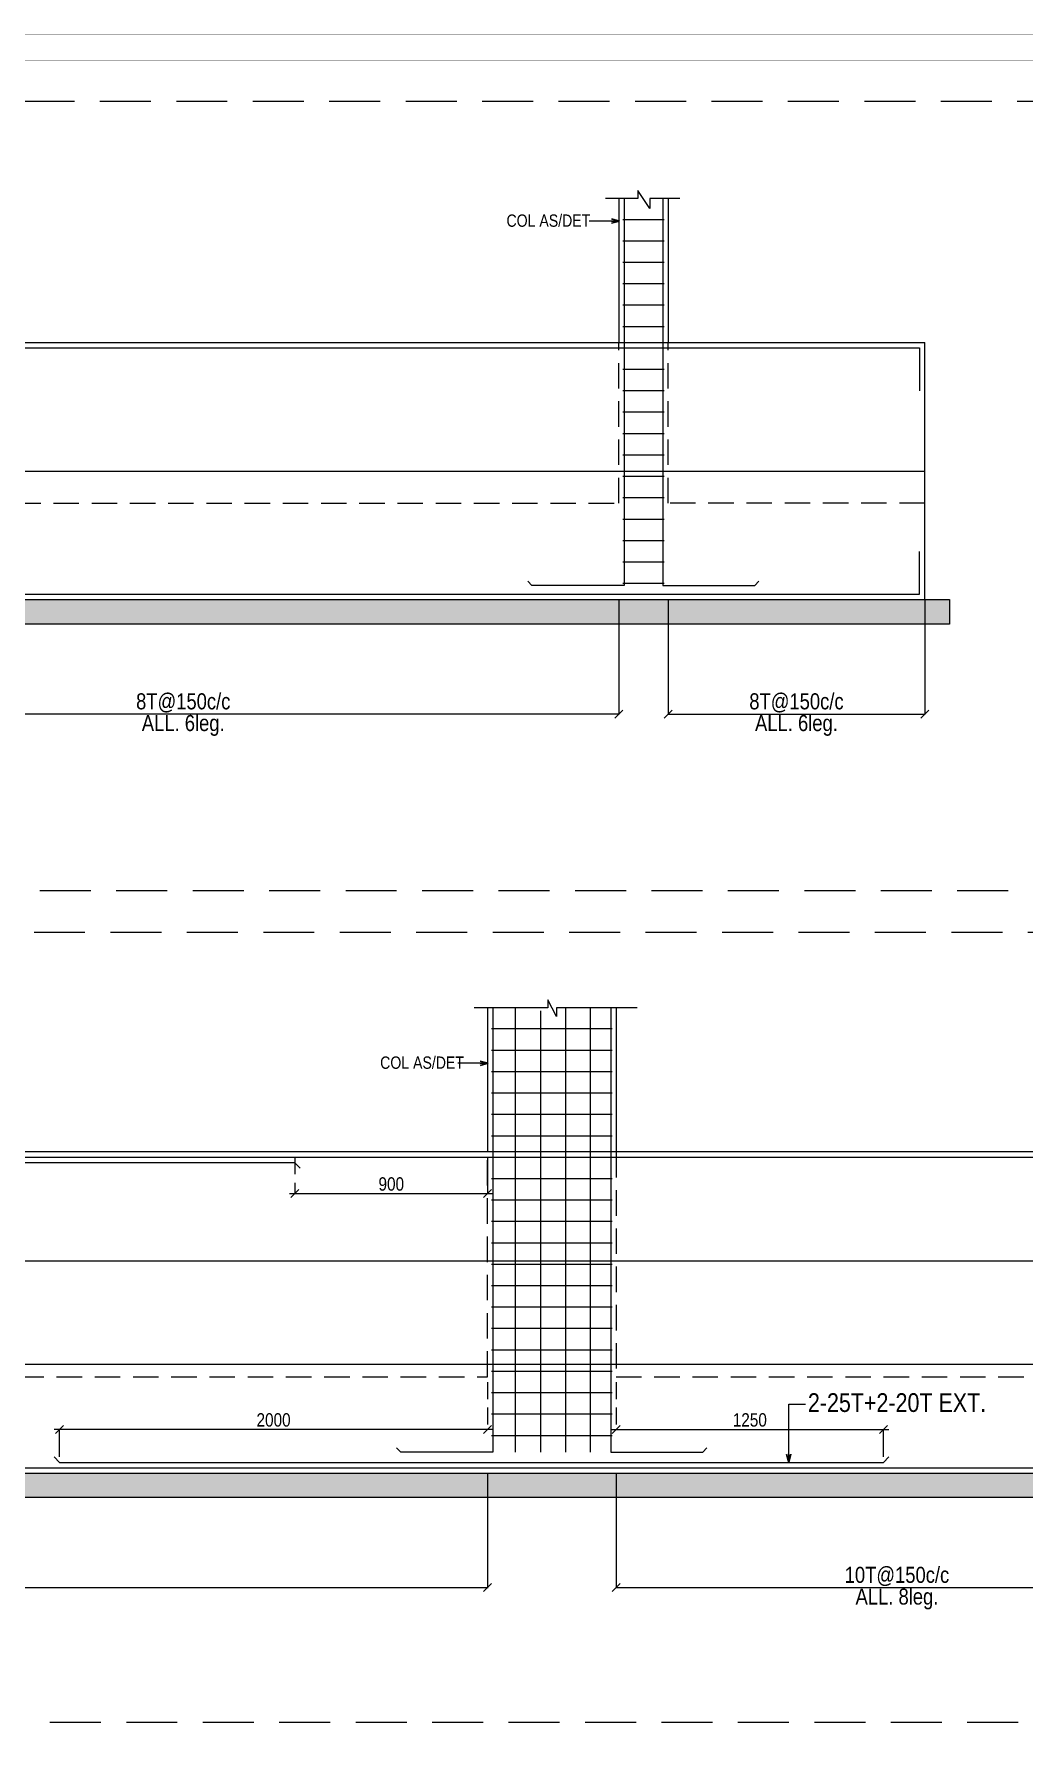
# Model space of a CAD drawing. Header units: millimetres. Extents: x 1112055 to 3390982, y -148532 to 766891.
# Drawn here: x 2414444 to 2432939, y 166506 to 198437 of the extents above; entities that cross this region are included whole.
import ezdxf

# ---------------------------------------------------------------- set-up
doc = ezdxf.new("R2010")
doc.units = ezdxf.units.MM
doc.header["$PDMODE"] = 35
doc.header["$PDSIZE"] = -25
doc.linetypes.add('Hidden', pattern=[9.525, 6.35, -3.175])
for name, color, linetype, lineweight in [('B FOOTING', 49, 'Continuous', 20), ('B HATCH', 250, 'Continuous', 0), ('B P.C.C', 251, 'Continuous', 0), ('B STEEL', 34, 'Continuous', 15), ('B STEEL TEXT', 7, 'Continuous', 15), ('B TITLE BLOCK', 250, 'Continuous', 0), ('B-ST DIM', 250, 'Continuous', 18), ('P STEEL', 7, 'Continuous', 30)]:
    doc.layers.add(name, color=color, linetype=linetype, lineweight=lineweight)
doc.styles.add('ARIAL', font='arial.ttf')
doc.styles.add('Q1', font='g13f12d.shx', dxfattribs={"width": 0.8})
doc.styles.add('SWINC', font='swissc.ttf')
doc.styles.add('SWINS', font='swissc.ttf')
doc.dimstyles.new('BH-STD', dxfattribs={"dimscale": 0, "dimtxt": 230, "dimasz": 125, "dimexe": 0, "dimexo": 100, "dimgap": 50, "dimtad": 1, "dimdec": 0, "dimzin": 1, "dimdsep": 46, "dimtxsty": 'Q1', "dimblk": 'ARCHTICK', "dimcen": 1, "dimdle": 100, "dimclrd": 250, "dimclre": 250, "dimclrt": 256, "dimadec": 0, "dimazin": 0, "dimtfac": 1, "dimtdec": 0, "dimtix": 1, "dimtofl": 0, "dimtmove": 0, "dimatfit": 2, "dimfxl": 1, "dimtolj": 1, "dimtzin": 0, "dimlwd": 9, "dimlwe": 9, "dimarcsym": 0})
doc.dimstyles.new('BHOOMI', dxfattribs={"dimtxt": 230, "dimasz": 150, "dimexe": 10, "dimexo": 0, "dimgap": 25, "dimtad": 1, "dimdec": 0, "dimzin": 0, "dimdsep": 46, "dimtxsty": 'SWINC', "dimblk": 'OBLIQUE', "dimcen": 0.09, "dimclrd": 250, "dimclre": 250, "dimclrt": 256, "dimaunit": 1, "dimadec": 3, "dimazin": 0, "dimtfac": 1, "dimtdec": 0, "dimtofl": 0, "dimtmove": 1, "dimatfit": 3, "dimfxl": 100, "dimtolj": 1, "dimtzin": 0, "dimlwd": 9, "dimlwe": 5, "dimarcsym": 0})
doc.dimstyles.new('DIM 1', dxfattribs={"dimscale": 0, "dimtxt": 230, "dimasz": 150, "dimexe": 0.18, "dimexo": 0.0625, "dimgap": 0.5, "dimtad": 1, "dimdec": 0, "dimzin": 0, "dimdsep": 46, "dimtxsty": 'ARIAL', "dimblk": 'OBLIQUE', "dimcen": 6, "dimse1": 1, "dimse2": 1, "dimclrd": 256, "dimclrt": 256, "dimadec": 0, "dimazin": 2, "dimtfac": 0.75, "dimtdec": 0, "dimtix": 1, "dimtofl": 0, "dimtmove": 1, "dimatfit": 3, "dimldrblk": 'OPEN30', "dimfxl": 0.18, "dimfrac": 1, "dimtolj": 1, "dimtzin": 0, "dimlwd": -1, "dimarcsym": 0})

# ---------------------------------------------------------------- blocks, each defined once
blk = doc.blocks.new('_Oblique')
at = {"color": 0, "linetype": 'ByBlock', "lineweight": -2}
blk.add_line((-0.5, -0.5), (0.5, 0.5), dxfattribs=at)
blk = doc.blocks.new('_Open30')
at = {"color": 0, "linetype": 'ByBlock', "lineweight": -2}
for p, q in [((-1, 0.27), (0, 0)), ((0, 0), (-1, -0.27)), ((0, 0), (-1, 0))]:
    blk.add_line(p, q, dxfattribs=at)
blk = doc.blocks.new('*D781')
at = {"layer": 'B-ST DIM', "color": 250, "lineweight": 5, "ltscale": 50, "transparency": 16777216}
for p, q in [((2409090, 187872), (2409090, 185722)), ((2425370, 187872), (2425370, 185722))]:
    blk.add_line(p, q, dxfattribs=at)
at = {"layer": 'B-ST DIM', "color": 250, "lineweight": 9, "ltscale": 50, "transparency": 16777216}
blk.add_line((2425370, 185732), (2409090, 185732), dxfattribs=at)
at = {"layer": 'Defpoints', "color": 0, "ltscale": 50, "transparency": 16777216}
for p in [(2409090, 187872), (2425370, 187872), (2409090, 185732)]:
    blk.add_point(p, dxfattribs=at)
at = {"layer": 'B-ST DIM', "color": 250, "lineweight": 9, "ltscale": 50, "transparency": 16777216, "xscale": 150, "yscale": 150, "zscale": 150, "rotation": 180}
blk.add_blockref('_Oblique', (2409090, 185732), dxfattribs=at)
at = {"layer": 'B-ST DIM', "color": 250, "lineweight": 9, "ltscale": 50, "transparency": 16777216, "xscale": 150, "yscale": 150, "zscale": 150}
blk.add_blockref('_Oblique', (2425370, 185732), dxfattribs=at)
at = {"layer": 'B-ST DIM', "color": 7, "ltscale": 50, "transparency": 16777216, "char_height": 300, "attachment_point": 5, "style": 'SWINC'}
for s, insert in [('\\A1;8T@150c/c', (2417230, 185939)), ('\\A1;ALL. 6leg.', (2417230, 185518))]:
    blk.add_mtext(s, dxfattribs=dict(at, insert=insert))
blk = doc.blocks.new('*D782')
at = {"layer": 'B-ST DIM', "color": 250, "lineweight": 5, "ltscale": 50, "transparency": 16777216}
for p, q in [((2426290, 187872), (2426290, 185722)), ((2431090, 187872), (2431090, 185722))]:
    blk.add_line(p, q, dxfattribs=at)
at = {"layer": 'B-ST DIM', "color": 250, "lineweight": 9, "ltscale": 50, "transparency": 16777216}
blk.add_line((2426290, 185732), (2431090, 185732), dxfattribs=at)
at = {"layer": 'Defpoints', "color": 0, "ltscale": 50, "transparency": 16777216}
for p in [(2426290, 187872), (2431090, 187872), (2431090, 185732)]:
    blk.add_point(p, dxfattribs=at)
at = {"layer": 'B-ST DIM', "color": 250, "lineweight": 9, "ltscale": 50, "transparency": 16777216, "xscale": 150, "yscale": 150, "zscale": 150, "rotation": 180}
blk.add_blockref('_Oblique', (2426290, 185732), dxfattribs=at)
at = {"layer": 'B-ST DIM', "color": 250, "lineweight": 9, "ltscale": 50, "transparency": 16777216, "xscale": 150, "yscale": 150, "zscale": 150}
blk.add_blockref('_Oblique', (2431090, 185732), dxfattribs=at)
at = {"layer": 'B-ST DIM', "color": 7, "ltscale": 50, "transparency": 16777216, "char_height": 300, "attachment_point": 5, "style": 'SWINC'}
for s, insert in [('\\A1;8T@150c/c', (2428690, 185939)), ('\\A1;ALL. 6leg.', (2428690, 185518))]:
    blk.add_mtext(s, dxfattribs=dict(at, insert=insert))
blk = doc.blocks.new('*D2266')
at = {"layer": 'B-ST DIM', "color": 7, "linetype": 'Hidden', "lineweight": 9, "ltscale": 50, "transparency": 16777216}
blk.add_line((2425318, 173248), (2425318, 172361), dxfattribs=at)
at = {"layer": 'B-ST DIM', "color": 7, "lineweight": 9, "ltscale": 50, "transparency": 16777216}
for p, q in [((2425218, 172361), (2430418, 172361)), ((2430318, 171848), (2430318, 172361))]:
    blk.add_line(p, q, dxfattribs=at)
at = {"layer": 'Defpoints', "color": 0, "ltscale": 50, "transparency": 16777216}
for p in [(2425318, 173348), (2430318, 172361), (2430318, 171748)]:
    blk.add_point(p, dxfattribs=at)
at = {"layer": 'B-ST DIM', "color": 7, "lineweight": 9, "ltscale": 50, "transparency": 16777216, "xscale": 150, "yscale": 150, "zscale": 150, "rotation": 180}
blk.add_blockref('_Oblique', (2425318, 172361), dxfattribs=at)
at = {"layer": 'B-ST DIM', "color": 7, "lineweight": 9, "ltscale": 50, "transparency": 16777216, "xscale": 150, "yscale": 150, "zscale": 150}
blk.add_blockref('_Oblique', (2430318, 172361), dxfattribs=at)
at = {"layer": 'B-ST DIM', "color": 7, "ltscale": 50, "transparency": 16777216, "insert": (2427818, 172539), "char_height": 250, "attachment_point": 5, "style": 'SWINC'}
blk.add_mtext('\\A1;1250', dxfattribs=at)
blk = doc.blocks.new('*D2267')
at = {"layer": 'B-ST DIM', "color": 7, "linetype": 'Hidden', "lineweight": 9, "ltscale": 50, "transparency": 16777216}
blk.add_line((2422918, 173248), (2422918, 172361), dxfattribs=at)
at = {"layer": 'B-ST DIM', "color": 7, "lineweight": 9, "ltscale": 50, "transparency": 16777216}
for p, q in [((2423018, 172361), (2414818, 172361)), ((2414918, 171848), (2414918, 172361))]:
    blk.add_line(p, q, dxfattribs=at)
at = {"layer": 'Defpoints', "color": 0, "ltscale": 50, "transparency": 16777216}
for p in [(2422918, 173348), (2414918, 172361), (2414918, 171748)]:
    blk.add_point(p, dxfattribs=at)
at = {"layer": 'B-ST DIM', "color": 7, "lineweight": 9, "ltscale": 50, "transparency": 16777216, "xscale": 150, "yscale": 150, "zscale": 150, "rotation": 180}
blk.add_blockref('_Oblique', (2414918, 172361), dxfattribs=at)
at = {"layer": 'B-ST DIM', "color": 7, "lineweight": 9, "ltscale": 50, "transparency": 16777216, "xscale": 150, "yscale": 150, "zscale": 150}
blk.add_blockref('_Oblique', (2422918, 172361), dxfattribs=at)
at = {"layer": 'B-ST DIM', "color": 7, "ltscale": 50, "transparency": 16777216, "insert": (2418918, 172539), "char_height": 250, "attachment_point": 5, "style": 'SWINC'}
blk.add_mtext('\\A1;2000', dxfattribs=at)
blk = doc.blocks.new('*D2269')
at = {"layer": 'B-ST DIM', "color": 7, "linetype": 'Hidden', "lineweight": 9, "ltscale": 50, "transparency": 16777216}
blk.add_line((2419318, 177448), (2419318, 176770), dxfattribs=at)
at = {"layer": 'B-ST DIM', "color": 7, "lineweight": 9, "ltscale": 50, "transparency": 16777216}
for p, q in [((2422918, 177448), (2422918, 176770)), ((2419218, 176770), (2423018, 176770))]:
    blk.add_line(p, q, dxfattribs=at)
at = {"layer": 'Defpoints', "color": 0, "ltscale": 50, "transparency": 16777216}
for p in [(2419318, 177548), (2422918, 177548), (2422918, 176770)]:
    blk.add_point(p, dxfattribs=at)
at = {"layer": 'B-ST DIM', "color": 7, "lineweight": 9, "ltscale": 50, "transparency": 16777216, "xscale": 150, "yscale": 150, "zscale": 150, "rotation": 180}
blk.add_blockref('_Oblique', (2419318, 176770), dxfattribs=at)
at = {"layer": 'B-ST DIM', "color": 7, "lineweight": 9, "ltscale": 50, "transparency": 16777216, "xscale": 150, "yscale": 150, "zscale": 150}
blk.add_blockref('_Oblique', (2422918, 176770), dxfattribs=at)
at = {"layer": 'B-ST DIM', "color": 7, "ltscale": 50, "transparency": 16777216, "insert": (2421118, 176948), "char_height": 250, "attachment_point": 5, "style": 'SWINC'}
blk.add_mtext('\\A1;900', dxfattribs=at)
blk = doc.blocks.new('*D2270')
at = {"layer": 'B-ST DIM', "color": 250, "lineweight": 5, "ltscale": 50, "transparency": 16777216}
for p, q in [((2392718, 171548), (2392718, 169398)), ((2422918, 171548), (2422918, 169398))]:
    blk.add_line(p, q, dxfattribs=at)
at = {"layer": 'B-ST DIM', "color": 250, "lineweight": 9, "ltscale": 50, "transparency": 16777216}
blk.add_line((2392718, 169408), (2422918, 169408), dxfattribs=at)
at = {"layer": 'Defpoints', "color": 0, "ltscale": 50, "transparency": 16777216}
for p in [(2392718, 171548), (2422918, 171548), (2422918, 169408)]:
    blk.add_point(p, dxfattribs=at)
at = {"layer": 'B-ST DIM', "color": 250, "lineweight": 9, "ltscale": 50, "transparency": 16777216, "xscale": 150, "yscale": 150, "zscale": 150, "rotation": 180}
blk.add_blockref('_Oblique', (2392718, 169408), dxfattribs=at)
at = {"layer": 'B-ST DIM', "color": 250, "lineweight": 9, "ltscale": 50, "transparency": 16777216, "xscale": 150, "yscale": 150, "zscale": 150}
blk.add_blockref('_Oblique', (2422918, 169408), dxfattribs=at)
at = {"layer": 'B-ST DIM', "color": 7, "ltscale": 50, "transparency": 16777216, "char_height": 300, "attachment_point": 5, "style": 'SWINC'}
for s, insert in [('\\A1;10T@150c/c', (2407818, 169615)), ('\\A1;ALL. 8leg.', (2407818, 169194))]:
    blk.add_mtext(s, dxfattribs=dict(at, insert=insert))
blk = doc.blocks.new('*D2271')
at = {"layer": 'B-ST DIM', "color": 250, "lineweight": 5, "ltscale": 50, "transparency": 16777216}
for p, q in [((2425318, 171548), (2425318, 169398)), ((2435818, 171548), (2435818, 169398))]:
    blk.add_line(p, q, dxfattribs=at)
at = {"layer": 'B-ST DIM', "color": 250, "lineweight": 9, "ltscale": 50, "transparency": 16777216}
blk.add_line((2425318, 169408), (2435818, 169408), dxfattribs=at)
at = {"layer": 'Defpoints', "color": 0, "ltscale": 50, "transparency": 16777216}
for p in [(2425318, 171548), (2435818, 171548), (2435818, 169408)]:
    blk.add_point(p, dxfattribs=at)
at = {"layer": 'B-ST DIM', "color": 250, "lineweight": 9, "ltscale": 50, "transparency": 16777216, "xscale": 150, "yscale": 150, "zscale": 150, "rotation": 180}
blk.add_blockref('_Oblique', (2425318, 169408), dxfattribs=at)
at = {"layer": 'B-ST DIM', "color": 250, "lineweight": 9, "ltscale": 50, "transparency": 16777216, "xscale": 150, "yscale": 150, "zscale": 150}
blk.add_blockref('_Oblique', (2435818, 169408), dxfattribs=at)
at = {"layer": 'B-ST DIM', "color": 7, "ltscale": 50, "transparency": 16777216, "char_height": 300, "attachment_point": 5, "style": 'SWINC'}
for s, insert in [('\\A1;10T@150c/c', (2430568, 169615)), ('\\A1;ALL. 8leg.', (2430568, 169194))]:
    blk.add_mtext(s, dxfattribs=dict(at, insert=insert))

msp = doc.modelspace()

# ---------------------------------------------------------------- hatches: boundary and pattern name
at = {"layer": 'B HATCH', "lineweight": 0}
h = msp.add_hatch(dxfattribs=at)
h.set_pattern_fill('AR-CONC', color=250, scale=3, style=0)
h.set_pattern_definition([(50, (804158.6, -332174.44), (546.55401, -47.81726), [57.15, -628.65]), (355, (804158.6, -332174.44), (-105.73026, 573.17054), [45.72, -502.92175]), (100.451445, (804204.16, -332178.43), (440.82374, 525.35326), [48.57003, -534.27073]), (46.1842, (804158.6, -332022.04), (813.23712, -126.12698), [85.725, -942.975]), (96.63556, (804226.4, -332032.55), (712.2124, 742.27837), [72.85507, -801.40682]), (351.18415, (804158.6, -332022), (712.2124, 742.27837), [68.5799, -754.3792]), (21, (804234.8, -332060.14), (454.84317, -306.7956), [57.15, -628.65]), (326, (804234.8, -332060.14), (185.40609, 552.5639), [45.72, -502.92]), (71.451445, (804272.7, -332085.7), (640.24926, 245.7683), [48.57003, -534.26981]), (37.5, (804158.61, -332174.44), (9.26581, 253.665117), [0, -496.824, 0, -510.54, 0, -504.825]), (7.5, (804158.6, -332174.44), (200.458988, 300.541724), [0, -291.084, 0, -485.394, 0, -192.405]), (327.5, (803988.69, -332174.44), (406.771786, -17.186232), [0, -190.5, 0, -594.36, 0, -788.67]), (317.5, (803912.5, -332174.44), (444.387544, 76.27947), [0, -247.65, 0, -394.716, 0, -560.07])])
h.paths.add_polyline_path([(2431549.6, 187411.9), (2431549.6, 187871.9), (2318629.5, 187871.9), (2318629.5, 187411.9)])
h = msp.add_hatch(dxfattribs=at)
h.set_pattern_fill('AR-CONC', color=250, scale=3, style=0)
h.set_pattern_definition([(50, (-195671.6, 12659.74), (546.55401, -47.81726), [57.15, -628.65]), (355, (-195671.6, 12659.74), (-105.73026, 573.17054), [45.72, -502.92175]), (100.451445, (-195626.05, 12655.76), (440.82374, 525.35326), [48.57003, -534.27073]), (46.1842, (-195671.6, 12812.14), (813.23712, -126.12698), [85.725, -942.975]), (96.635558, (-195603.8, 12801.6), (712.2124, 742.27837), [72.85507, -801.40682]), (351.18415, (-195671.6, 12812.1), (712.2124, 742.27837), [68.5799, -754.3792]), (21, (-195595.4, 12774.04), (454.84317, -306.795595), [57.15, -628.65]), (326, (-195595.4, 12774.04), (185.40609, 552.5639), [45.72, -502.92]), (71.451445, (-195557.5, 12748.5), (640.24926, 245.76831), [48.57003, -534.26981]), (37.5, (-195671.6, 12659.74), (9.26581, 253.665117), [0, -496.824, 0, -510.54, 0, -504.825]), (7.5, (-195671.6, 12659.74), (200.458988, 300.541724), [0, -291.084, 0, -485.394, 0, -192.405]), (327.5, (-195841.52, 12659.74), (406.771786, -17.186232), [0, -190.5, 0, -594.36, 0, -788.67]), (317.5, (-195917.72, 12659.74), (444.387544, 76.279473), [0, -247.65, 0, -394.716, 0, -560.07])])
h.paths.add_polyline_path([(2385057.8, 171547.8), (2436277.8, 171547.8), (2436277.8, 171087.8), (2385057.8, 171087.8)])

# ---------------------------------------------------------------- linework, layer by layer
at = {"layer": 'B FOOTING', "color": 1, "lineweight": 13, "ltscale": 10}
for p, q in [((2425369.6, 195363.8), (2425369.6, 192671.9)), ((2426289.6, 195363.8), (2426289.6, 192671.9)), ((2422917.8, 180239.8), (2422917.8, 177547.8)), ((2425317.8, 180239.8), (2425317.8, 177547.8))]:
    msp.add_line(p, q, dxfattribs=at)
at = {"layer": 'B FOOTING'}
for p, q in [((2319089.5, 192671.9), (2431089.6, 192671.9)), ((2431089.6, 187871.9), (2431089.6, 192671.9)), ((2435817.8, 177547.8), (2385517.8, 177547.8))]:
    msp.add_line(p, q, dxfattribs=at)
at = {"layer": 'B FOOTING', "color": 1, "lineweight": 13, "ltscale": 10}
for points in [[(2426510, 195363.8), (2425952.5, 195363.8), (2425952.5, 195178.5), (2425724.1, 195512.5), (2425724.1, 195363.8), (2425123.2, 195363.8)], [(2425715.2, 180239.8), (2424207.5, 180239.8), (2424207.5, 180081.3), (2424042.2, 180390.7), (2424042.2, 180239.8), (2422668.2, 180239.8)]]:
    msp.add_lwpolyline(points, dxfattribs=at)
at = {"layer": 'B FOOTING'}
for points in [[(2318629.5, 187871.9), (2431549.6, 187871.9), (2431549.6, 187411.9), (2318629.5, 187411.9)], [(2385057.8, 171547.8), (2436277.8, 171547.8), (2436277.8, 171087.8), (2385057.8, 171087.8)]]:
    msp.add_lwpolyline(points, close=True, dxfattribs=at)
at = {"layer": 'B P.C.C', "color": 250, "linetype": 'Hidden', "lineweight": 0, "ltscale": 150}
for points in [[(2317088.7, 197181.9), (2448364.5, 197181.9), (2448364.5, 182426.9), (2317088.7, 182426.9)], [(2451112.3, 181649.7), (2383305.4, 181649.7), (2383305.4, 166894.7), (2451112.3, 166894.7)]]:
    msp.add_lwpolyline(points, close=True, dxfattribs=at)
at = {"layer": 'B P.C.C', "color": 250, "linetype": 'Hidden', "lineweight": 0, "ltscale": 75}
for points in [[(2409089.6, 192671.9), (2409089.6, 189671.9), (2425369.6, 189671.9), (2425369.6, 192671.9)], [(2431089.6, 189671.9), (2426289.6, 189671.9), (2426289.6, 192671.9)], [(2392717.8, 177547.8), (2392717.8, 173347.8), (2422917.8, 173347.8), (2422917.8, 177547.8)], [(2425317.8, 177547.8), (2425317.8, 173347.8), (2435817.8, 173347.8)]]:
    msp.add_lwpolyline(points, dxfattribs=at)
at = {"layer": 'B STEEL'}
for p, q in [((2319089.5, 190271.9), (2431089.6, 190271.9)), ((2419317.8, 177347.8), (2396317.8, 177347.8)), ((2419417.8, 177247.8), (2419317.8, 177347.8)), ((2385617.8, 175514.5), (2435717.8, 175514.5)), ((2385617.8, 173581.1), (2435717.8, 173581.1))]:
    msp.add_line(p, q, dxfattribs=at)
for points in [[(2319189.5, 191771.9), (2319189.5, 192571.9), (2430989.6, 192571.9), (2430989.6, 191771.9)], [(2319189.5, 188771.9), (2319189.5, 187971.9), (2430989.6, 187971.9), (2430989.6, 188771.9)], [(2385617.8, 176647.8), (2385617.8, 177447.8), (2435717.8, 177447.8), (2435717.8, 176647.8)], [(2385617.8, 172447.8), (2385617.8, 171647.8), (2435717.8, 171647.8), (2435717.8, 172447.8)], [(2414817.8, 171847.8), (2414917.8, 171747.8), (2430317.8, 171747.8), (2430417.8, 171847.8)]]:
    msp.add_lwpolyline(points, dxfattribs=at)
at = {"layer": 'B TITLE BLOCK', "color": 1, "const_width": 10.8}
msp.add_lwpolyline([(2464580.5, 198431.1), (2464580.5, 132284.8), (2315983.6, 132284.8), (2315983.6, 198431.1)], close=True, dxfattribs=at)
at = {"layer": 'B TITLE BLOCK', "color": 250, "lineweight": 0, "const_width": 10.8}
msp.add_lwpolyline([(2464099.8, 197950.5), (2464099.8, 132765.4), (2316464.3, 132765.4), (2316464.3, 197950.5)], close=True, dxfattribs=at)
at = {"layer": 'P STEEL', "color": 250, "lineweight": 0}
for p, q in [((2425444.6, 194976.2), (2426214.6, 194976.2)), ((2425444.6, 194576.2), (2426214.6, 194576.2)), ((2425444.6, 194176.2), (2426214.6, 194176.2)), ((2425444.6, 193776.2), (2426214.6, 193776.2)), ((2425444.6, 193376.2), (2426214.6, 193376.2)), ((2425444.6, 192976.2), (2426214.6, 192976.2)), ((2425444.6, 192576.2), (2426214.6, 192576.2)), ((2425444.6, 192176.2), (2426214.6, 192176.2)), ((2425444.6, 191776.2), (2426214.6, 191776.2)), ((2425444.6, 191376.2), (2426214.6, 191376.2)), ((2425444.6, 190976.2), (2426214.6, 190976.2)), ((2425444.6, 190576.2), (2426214.6, 190576.2)), ((2425444.6, 190176.2), (2426214.6, 190176.2)), ((2425444.6, 189776.2), (2426214.6, 189776.2)), ((2425444.6, 189376.2), (2426214.6, 189376.2)), ((2425444.6, 188976.2), (2426214.6, 188976.2)), ((2425444.6, 188576.2), (2426214.6, 188576.2)), ((2425444.6, 188176.2), (2426214.6, 188176.2)), ((2423433, 180239.8), (2423433, 171938.5)), ((2423904.6, 180182.6), (2423904.6, 171938.5)), ((2424376.2, 180239.8), (2424376.2, 171938.5)), ((2424833, 180239.8), (2424833, 171938.5)), ((2422992.8, 179852.2), (2425242.8, 179852.2)), ((2422992.8, 179452.2), (2425242.8, 179452.2)), ((2422992.8, 179052.2), (2425242.8, 179052.2)), ((2422992.8, 178652.2), (2425242.8, 178652.2)), ((2422992.8, 178252.2), (2425242.8, 178252.2)), ((2422992.8, 177852.2), (2425242.8, 177852.2)), ((2422992.8, 177452.2), (2425242.8, 177452.2)), ((2422992.8, 177052.2), (2425242.8, 177052.2)), ((2422992.8, 176652.2), (2425242.8, 176652.2)), ((2422992.8, 176252.2), (2425242.8, 176252.2)), ((2422992.8, 175852.2), (2425242.8, 175852.2)), ((2422992.8, 175452.2), (2425242.8, 175452.2)), ((2422992.8, 175052.2), (2425242.8, 175052.2)), ((2422992.8, 174652.2), (2425242.8, 174652.2)), ((2422992.8, 174252.2), (2425242.8, 174252.2)), ((2422992.8, 173852.2), (2425242.8, 173852.2)), ((2422992.8, 173452.2), (2425242.8, 173452.2)), ((2422992.8, 173052.2), (2425242.8, 173052.2)), ((2422992.8, 172652.2), (2425242.8, 172652.2)), ((2422992.8, 172252.2), (2425242.8, 172252.2))]:
    msp.add_line(p, q, dxfattribs=at)
for points in [[(2425469.6, 195363.8), (2425469.6, 188131.2), (2423747.5, 188131.2), (2423669.6, 188212.9)], [(2426189.6, 195363.8), (2426189.6, 188131.2), (2427911.6, 188131.2), (2427989.6, 188212.9)], [(2423017.8, 180239.8), (2423017.8, 171938.5), (2421295.8, 171938.5), (2421217.8, 172020.2)], [(2425217.8, 180239.8), (2425217.8, 171938.5), (2426939.9, 171938.5), (2427017.8, 172020.2)]]:
    msp.add_lwpolyline(points, dxfattribs=at)

# ---------------------------------------------------------------- texts
at = {"layer": 'B STEEL TEXT', "lineweight": 5, "style": 'SWINS'}
for p in [(2423270.8, 194837.6), (2420910, 179102.1)]:
    msp.add_text('COL AS/DET', height=230, dxfattribs=at).set_placement(p)
at = {"layer": 'B STEEL TEXT', "lineweight": 9, "style": 'SWINC'}
msp.add_text('2-25T+2-20T EXT.', height=350, dxfattribs=at).set_placement((2428904, 172689.4))

# ---------------------------------------------------------------- dimensions: what is measured, and where the dimension line sits
at = {"layer": 'B-ST DIM', "ltscale": 50}
dim = msp.add_linear_dim(base=(2409089.6, 185731.7), p1=(2425369.6, 187871.9), p2=(2409089.6, 187871.9), angle=180, text='8T@150c/c\\XALL. 6leg.', dimstyle='BHOOMI', override={"dimtxt": 300, "dimclrt": 7}, dxfattribs=at)
dim.commit()
dim.dimension.update_dxf_attribs({"geometry": '*D781', "text_midpoint": (2417229.6, 185731.7)})
for base, p1, p2, text, picture, middle in [((2431089.6, 185731.7), (2426289.6, 187871.9), (2431089.6, 187871.9), '8T@150c/c\\XALL. 6leg.', '*D782', (2428689.6, 185731.7)), ((2422917.8, 169407.6), (2392717.8, 171547.8), (2422917.8, 171547.8), '10T@150c/c\\XALL. 8leg.', '*D2270', (2407817.8, 169407.6)), ((2435817.8, 169407.6), (2425317.8, 171547.8), (2435817.8, 171547.8), '10T@150c/c\\XALL. 8leg.', '*D2271', (2430567.8, 169407.6))]:
    dim = msp.add_linear_dim(base=base, p1=p1, p2=p2, text=text, dimstyle='BHOOMI', override={"dimtxt": 300, "dimclrt": 7}, dxfattribs=at)
    dim.commit()
    dim.dimension.update_dxf_attribs({"geometry": picture, "text_midpoint": middle})
for base, p1, p2, picture, middle in [((2422917.8, 176769.9), (2419317.8, 177547.8), (2422917.8, 177547.8), '*D2269', (2421117.8, 176948.2)), ((2430317.8, 172360.8), (2425317.8, 173347.8), (2430317.8, 171747.8), '*D2266', (2427817.8, 172539.3))]:
    dim = msp.add_linear_dim(base=base, p1=p1, p2=p2, dimstyle='BH-STD', override={"dimscale": 1, "dimtxt": 250, "dimasz": 150, "dimlfac": 0.25, "dimtxsty": 'SWINC', "dimblk1": 'Oblique', "dimblk2": 'Oblique', "dimsah": 1, "dimclrd": 7, "dimclre": 7, "dimclrt": 7}, dxfattribs=at)
    dim.commit()
    dim.dimension.update_dxf_attribs({"geometry": picture, "text_midpoint": middle})
dim = msp.add_linear_dim(base=(2414917.8, 172360.8), p1=(2422917.8, 173347.8), p2=(2414917.8, 171747.8), angle=180, dimstyle='BH-STD', override={"dimscale": 1, "dimtxt": 250, "dimasz": 150, "dimlfac": 0.25, "dimtxsty": 'SWINC', "dimblk1": 'Oblique', "dimblk2": 'Oblique', "dimsah": 1, "dimclrd": 7, "dimclre": 7, "dimclrt": 7}, dxfattribs=at)
dim.commit()
dim.dimension.update_dxf_attribs({"geometry": '*D2267', "text_midpoint": (2418917.8, 172539.3)})

# ---------------------------------------------------------------- leaders
at = {"layer": 'B STEEL TEXT', "lineweight": 5}
for points in [[(2425380.3, 194942.5), (2424815.9, 194942.5)], [(2422928.5, 179207.1), (2422364.1, 179207.1)], [(2428545.6, 171747.8), (2428545.6, 172836.1), (2428856.7, 172836.1)]]:
    msp.add_leader(points, dimstyle='DIM 1', override={"dimscale": 1, "dimtad": 0, "dimtxsty": 'SWINC', "dimfxlon": 1, "dimlwd": 5, "dimarcsym": 2}, dxfattribs=at)

doc.saveas('drawing.dxf')
